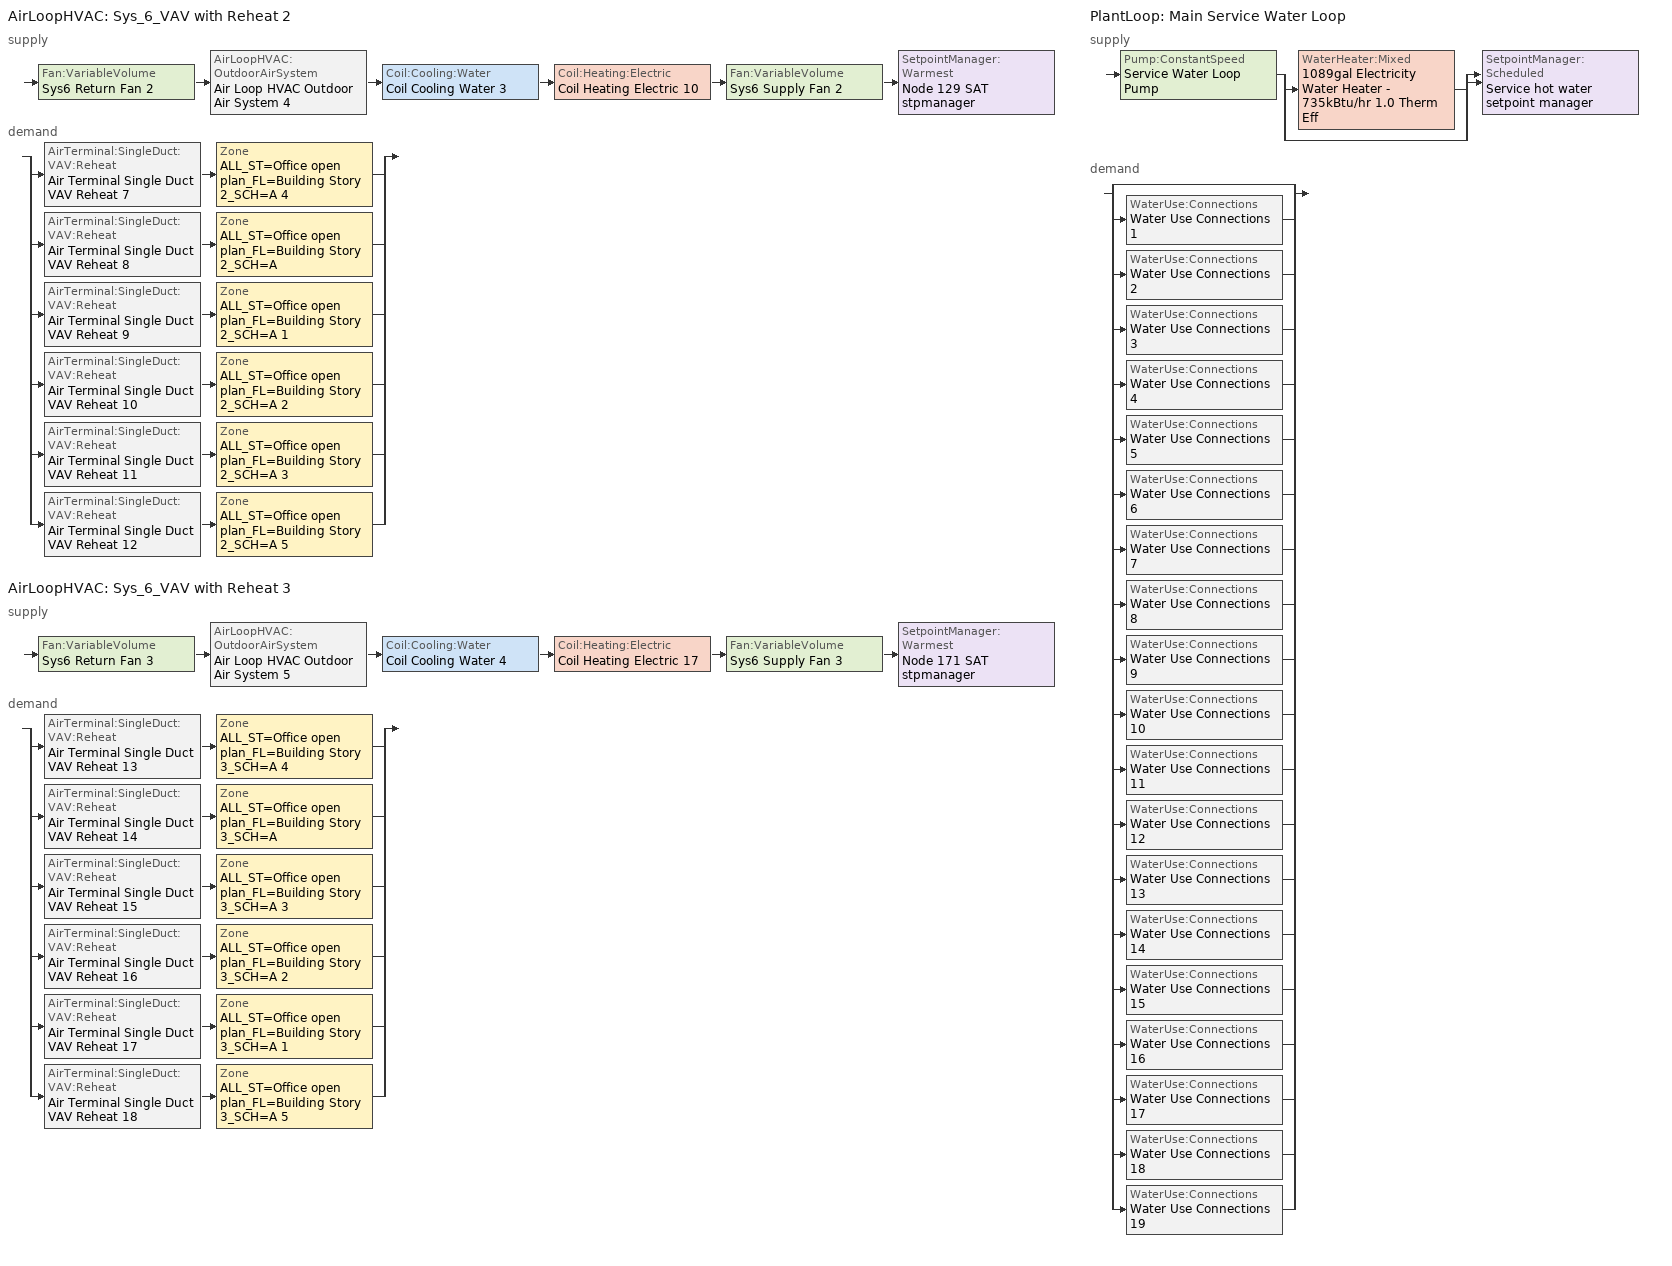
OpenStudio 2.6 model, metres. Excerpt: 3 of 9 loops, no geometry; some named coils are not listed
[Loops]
AirLoopHVAC 'Sys_6_VAV with Reheat 2'
 supply: Fan:VariableVolume 'Sys6 Return Fan 2' > AirLoopHVAC:OutdoorAirSystem 'Air Loop HVAC Outdoor Air System 4' > Coil:Cooling:Water 'Coil Cooling Water 3' > Coil:Heating:Electric 'Coil Heating Electric 10' > Fan:VariableVolume 'Sys6 Supply Fan 2' > SetpointManager:Warmest 'Node 129 SAT stpmanager'
 demand: split
  | AirTerminal:SingleDuct:VAV:Reheat 'Air Terminal Single Duct VAV Reheat 7' > Zone 'ALL_ST=Office open plan_FL=Building Story 2_SCH=A 4'
  | AirTerminal:SingleDuct:VAV:Reheat 'Air Terminal Single Duct VAV Reheat 8' > Zone 'ALL_ST=Office open plan_FL=Building Story 2_SCH=A'
  | AirTerminal:SingleDuct:VAV:Reheat 'Air Terminal Single Duct VAV Reheat 9' > Zone 'ALL_ST=Office open plan_FL=Building Story 2_SCH=A 1'
  | AirTerminal:SingleDuct:VAV:Reheat 'Air Terminal Single Duct VAV Reheat 10' > Zone 'ALL_ST=Office open plan_FL=Building Story 2_SCH=A 2'
  | AirTerminal:SingleDuct:VAV:Reheat 'Air Terminal Single Duct VAV Reheat 11' > Zone 'ALL_ST=Office open plan_FL=Building Story 2_SCH=A 3'
  | AirTerminal:SingleDuct:VAV:Reheat 'Air Terminal Single Duct VAV Reheat 12' > Zone 'ALL_ST=Office open plan_FL=Building Story 2_SCH=A 5'
AirLoopHVAC 'Sys_6_VAV with Reheat 3'
 supply: Fan:VariableVolume 'Sys6 Return Fan 3' > AirLoopHVAC:OutdoorAirSystem 'Air Loop HVAC Outdoor Air System 5' > Coil:Cooling:Water 'Coil Cooling Water 4' > Coil:Heating:Electric 'Coil Heating Electric 17' > Fan:VariableVolume 'Sys6 Supply Fan 3' > SetpointManager:Warmest 'Node 171 SAT stpmanager'
 demand: split
  | AirTerminal:SingleDuct:VAV:Reheat 'Air Terminal Single Duct VAV Reheat 13' > Zone 'ALL_ST=Office open plan_FL=Building Story 3_SCH=A 4'
  | AirTerminal:SingleDuct:VAV:Reheat 'Air Terminal Single Duct VAV Reheat 14' > Zone 'ALL_ST=Office open plan_FL=Building Story 3_SCH=A'
  | AirTerminal:SingleDuct:VAV:Reheat 'Air Terminal Single Duct VAV Reheat 15' > Zone 'ALL_ST=Office open plan_FL=Building Story 3_SCH=A 3'
  | AirTerminal:SingleDuct:VAV:Reheat 'Air Terminal Single Duct VAV Reheat 16' > Zone 'ALL_ST=Office open plan_FL=Building Story 3_SCH=A 2'
  | AirTerminal:SingleDuct:VAV:Reheat 'Air Terminal Single Duct VAV Reheat 17' > Zone 'ALL_ST=Office open plan_FL=Building Story 3_SCH=A 1'
  | AirTerminal:SingleDuct:VAV:Reheat 'Air Terminal Single Duct VAV Reheat 18' > Zone 'ALL_ST=Office open plan_FL=Building Story 3_SCH=A 5'
PlantLoop 'Main Service Water Loop'
 supply: Pump:ConstantSpeed 'Service Water Loop Pump' > split
  | WaterHeater:Mixed '1089gal Electricity Water Heater - 735kBtu/hr 1.0 Therm Eff'
  | bypass
  join > SetpointManager:Scheduled 'Service hot water setpoint manager'
 demand: split
  | bypass
  | WaterUse:Connections 'Water Use Connections 1'
  | WaterUse:Connections 'Water Use Connections 2'
  | WaterUse:Connections 'Water Use Connections 3'
  | WaterUse:Connections 'Water Use Connections 4'
  | WaterUse:Connections 'Water Use Connections 5'
  | WaterUse:Connections 'Water Use Connections 6'
  | WaterUse:Connections 'Water Use Connections 7'
  | WaterUse:Connections 'Water Use Connections 8'
  | WaterUse:Connections 'Water Use Connections 9'
  | WaterUse:Connections 'Water Use Connections 10'
  | WaterUse:Connections 'Water Use Connections 11'
  | WaterUse:Connections 'Water Use Connections 12'
  | WaterUse:Connections 'Water Use Connections 13'
  | WaterUse:Connections 'Water Use Connections 14'
  | WaterUse:Connections 'Water Use Connections 15'
  | WaterUse:Connections 'Water Use Connections 16'
  | WaterUse:Connections 'Water Use Connections 17'
  | WaterUse:Connections 'Water Use Connections 18'
  | WaterUse:Connections 'Water Use Connections 19'
[Sizing:Zone] Zone Cooling Design Supply Air Temperature Input Method=SupplyAirTemperature; Zone Cooling Design Supply Air Temperature {C}=13; Zone Cooling Design Supply Air Temperature Difference {deltaC}=11.11; Zone Heating Design Supply Air Temperature Input Method=SupplyAirTemperature; Zone Heating Design Supply Air Temperature {C}=43; Zone Heating Design Supply Air Temperature Difference {deltaC}=11.11; Zone Cooling Design Supply Air Humidity Ratio {kg-H2O/kg-air}=0.0085; Zone Heating Design Supply Air Humidity Ratio {kg-H2O/kg-air}=0.008; Zone Heating Sizing Factor=1.3; Zone Cooling Sizing Factor=1.1; Cooling Design Air Flow Method=DesignDay; Heating Design Air Flow Method=DesignDay; Account for Dedicated Outdoor Air System=No; Dedicated Outdoor Air System Control Strategy=NeutralSupplyAir; Dedicated Outdoor Air Low Setpoint Temperature for Design {C}=autosize; Dedicated Outdoor Air High Setpoint Temperature for Design {C}=autosize
ALL_ST=Office open plan_FL=Building Story 2_SCH=A; ALL_ST=Office open plan_FL=Building Story 2_SCH=A 1; ALL_ST=Office open plan_FL=Building Story 3_SCH=A; ALL_ST=Office open plan_FL=Building Story 3_SCH=A 1; ALL_ST=Office open plan_FL=Building Story 2_SCH=A 2; ALL_ST=Office open plan_FL=Building Story 2_SCH=A 3; ALL_ST=Office open plan_FL=Building Story 3_SCH=A 2; ALL_ST=Office open plan_FL=Building Story 2_SCH=A 4; ALL_ST=Office open plan_FL=Building Story 3_SCH=A 3; ALL_ST=Office open plan_FL=Building Story 2_SCH=A 5; ALL_ST=Office open plan_FL=Building Story 3_SCH=A 4; ALL_ST=Office open plan_FL=Building Story 3_SCH=A 5
[Zone equipment]
ALL_ST=Office open plan_FL=Building Story 2_SCH=A: ALL_ST=Office open plan_FL=Building Story 2_SCH=A erv doas, Air Terminal Single Duct VAV Reheat 8, Zone HVAC Baseboard Convective Water 9
ALL_ST=Office open plan_FL=Building Story 2_SCH=A 1: ALL_ST=Office open plan_FL=Building Story 2_SCH=A 1 erv doas, Air Terminal Single Duct VAV Reheat 9, Zone HVAC Baseboard Convective Water 10
ALL_ST=Office open plan_FL=Building Story 3_SCH=A: ALL_ST=Office open plan_FL=Building Story 3_SCH=A erv doas, Air Terminal Single Duct VAV Reheat 14, Zone HVAC Baseboard Convective Water 15
ALL_ST=Office open plan_FL=Building Story 3_SCH=A 1: ALL_ST=Office open plan_FL=Building Story 3_SCH=A 1 erv doas, Air Terminal Single Duct VAV Reheat 17, Zone HVAC Baseboard Convective Water 18
ALL_ST=Office open plan_FL=Building Story 2_SCH=A 2: ALL_ST=Office open plan_FL=Building Story 2_SCH=A 2 erv doas, Air Terminal Single Duct VAV Reheat 10, Zone HVAC Baseboard Convective Water 11
ALL_ST=Office open plan_FL=Building Story 2_SCH=A 3: ALL_ST=Office open plan_FL=Building Story 2_SCH=A 3 erv doas, Air Terminal Single Duct VAV Reheat 11, Zone HVAC Baseboard Convective Water 12
ALL_ST=Office open plan_FL=Building Story 3_SCH=A 2: ALL_ST=Office open plan_FL=Building Story 3_SCH=A 2 erv doas, Air Terminal Single Duct VAV Reheat 16, Zone HVAC Baseboard Convective Water 17
ALL_ST=Office open plan_FL=Building Story 2_SCH=A 4: ALL_ST=Office open plan_FL=Building Story 2_SCH=A 4 erv doas, Air Terminal Single Duct VAV Reheat 7, Zone HVAC Baseboard Convective Water 8
ALL_ST=Office open plan_FL=Building Story 3_SCH=A 3: ALL_ST=Office open plan_FL=Building Story 3_SCH=A 3 erv doas, Air Terminal Single Duct VAV Reheat 15, Zone HVAC Baseboard Convective Water 16
ALL_ST=Office open plan_FL=Building Story 2_SCH=A 5: ALL_ST=Office open plan_FL=Building Story 2_SCH=A 5 erv doas, Air Terminal Single Duct VAV Reheat 12, Zone HVAC Baseboard Convective Water 13
ALL_ST=Office open plan_FL=Building Story 3_SCH=A 4: ALL_ST=Office open plan_FL=Building Story 3_SCH=A 4 erv doas, Air Terminal Single Duct VAV Reheat 13, Zone HVAC Baseboard Convective Water 14
ALL_ST=Office open plan_FL=Building Story 3_SCH=A 5: ALL_ST=Office open plan_FL=Building Story 3_SCH=A 5 erv doas, Air Terminal Single Duct VAV Reheat 18, Zone HVAC Baseboard Convective Water 19
[PlantLoop]
Main Service Water Loop: Glycol Concentration=0; Maximum Loop Temperature {C}=60; Minimum Loop Temperature {C}=10; Plant Loop Volume {m3}=Autocalculate; Load Distribution Scheme=Optimal
[Sizing:Plant]
Main Service Water Loop: Loop Type=Heating; Design Loop Exit Temperature {C}=60; Loop Design Temperature Difference {deltaC}=5; Sizing Option=NonCoincident; Zone Timesteps in Averaging Window=1; Coincident Sizing Factor Mode=None
[AirLoopHVAC] Design Supply Air Flow Rate {m3/s}=AutoSize
Name | Availability Schedule
Sys_6_VAV with Reheat 2 | Sys_6_VAV with Reheat 2 Occ Sch
Sys_6_VAV with Reheat 3 | Sys_6_VAV with Reheat 3 Occ Sch
[Sizing:System] Type of Load to Size On=Sensible; Design Outdoor Air Flow Rate {m3/s}=Autosize; Minimum System Air Flow Ratio=0.3; Preheat Design Temperature {C}=7; Preheat Design Humidity Ratio {kg-H2O/kg-Air}=0.008; Precool Design Temperature {C}=12.8; Precool Design Humidity Ratio {kg-H2O/kg-Air}=0.008; Central Cooling Design Supply Air Temperature {C}=13; Central Heating Design Supply Air Temperature {C}=13.1; Sizing Option=NonCoincident; 100% Outdoor Air in Cooling=No; 100% Outdoor Air in Heating=No; Central Cooling Design Supply Air Humidity Ratio {kg-H2O/kg-Air}=0.0085; Central Heating Design Supply Air Humidity Ratio {kg-H2O/kg-Air}=0.008; Cooling Design Air Flow Method=DesignDay; Cooling Design Air Flow Rate {m3/s}=0; Heating Design Air Flow Method=DesignDay; Heating Design Air Flow Rate {m3/s}=0; System Outdoor Air Method=ZoneSum; Zone Maximum Outdoor Air Fraction=1; Cooling Supply Air Flow Rate Per Floor Area {m3/s-m2}=0.00996765; Cooling Fraction of Autosized Cooling Supply Air Flow Rate=1; Cooling Supply Air Flow Rate Per Unit Cooling Capacity {m3/s-W}=3.94755e-05; Heating Supply Air Flow Rate Per Floor Area {m3/s-m2}=0.00996765; Heating Fraction of Autosized Heating Supply Air Flow Rate=1; Heating Fraction of Autosized Cooling Supply Air Flow Rate=1; Heating Supply Air Flow Rate Per Unit Heating Capacity {m3/s-W}=3.15882e-05; Cooling Design Capacity Method=CoolingDesignCapacity; Cooling Design Capacity {W}=autosize; Cooling Design Capacity Per Floor Area {W/m2}=234.7; Fraction of Autosized Cooling Design Capacity=1; Heating Design Capacity Method=HeatingDesignCapacity; Heating Design Capacity {W}=autosize; Heating Design Capacity Per Floor Area {W/m2}=157; Fraction of Autosized Heating Design Capacity=1; Central Cooling Capacity Control Method=OnOff
Sys_6_VAV with Reheat 2; Sys_6_VAV with Reheat 3
[Coil:Heating:Electric] Availability Schedule=Always On Discrete
Coil Heating Electric 10; Coil Heating Electric 11; Coil Heating Electric 12; Coil Heating Electric 13; Coil Heating Electric 14; Coil Heating Electric 15; Coil Heating Electric 16; Coil Heating Electric 17; Coil Heating Electric 18; Coil Heating Electric 19; Coil Heating Electric 20; Coil Heating Electric 21; Coil Heating Electric 22; Coil Heating Electric 23
[Controller:OutdoorAir] Minimum Outdoor Air Flow Rate {m3/s}=0; Maximum Outdoor Air Flow Rate {m3/s}=0; Economizer Control Type=DifferentialEnthalpy; Economizer Control Action Type=ModulateFlow; Lockout Type=NoLockout; Minimum Limit Type=FixedMinimum; High Humidity Control=No; Heat Recovery Bypass Control Type=BypassWhenOAFlowGreaterThanMinimum
Name | Minimum Outdoor Air Schedule | Controller Mechanical Ventilation
Controller Outdoor Air 4 | Sys_6_VAV with Reheat 2 Occ Sch | Controller Mechanical Ventilation 4
Controller Outdoor Air 5 | Sys_6_VAV with Reheat 3 Occ Sch | Controller Mechanical Ventilation 5
[Controller:MechanicalVentilation] Availability Schedule=Always On Discrete; System Outdoor Air Method=ZoneSum
Controller Mechanical Ventilation 4; Controller Mechanical Ventilation 5
[AirLoopHVAC:OutdoorAirSystem]
Name | Controller
Air Loop HVAC Outdoor Air System 4 | Controller Outdoor Air 4
Air Loop HVAC Outdoor Air System 5 | Controller Outdoor Air 5
[Pump:ConstantSpeed]
Service Water Loop Pump: Rated Flow Rate {m3/s}=autosize; Rated Pump Head {Pa}=1.48663e+06; Rated Power Consumption {W}=autosize; Motor Efficiency=0.895; Fraction of Motor Inefficiencies to Fluid Stream=0; Pump Control Type=Intermittent; Design Power Sizing Method=PowerPerFlowPerPressure; Design Electric Power per Unit Flow Rate {W/(m3/s)}=348701.1; Design Shaft Power per Unit Flow Rate per Unit Head {W-s/m3-Pa}=1.28205
[SetpointManager:Scheduled]
Service hot water setpoint manager: Control Variable=Temperature; Schedule=Service Water Loop Temp - 140F
[Fan:VariableVolume] Availability Schedule=Always On Discrete; Maximum Flow Rate {m3/s}=Autosize; Fan Power Minimum Flow Rate Input Method=Fraction; Fan Power Minimum Air Flow Rate {m3/s}=0; Motor In Airstream Fraction=1; Fan Power Coefficient 5=0
Name | Fan Efficiency | Pressure Rise {Pa} | Fan Power Minimum Flow Fraction | Motor Efficiency | Fan Power Coefficient 1 | Fan Power Coefficient 2 | Fan Power Coefficient 3 | Fan Power Coefficient 4
Sys6 Supply Fan 2 | 0.549965 | 1000 | 0.22 | 0.8461 | -0.3477 | 4.0976 | -5.0024 | 2.268
Sys6 Return Fan 2 | 0.299975 | 250 | 0.22 | 0.4615 | -0.3477 | 4.0976 | -5.0024 | 2.268
Sys6 Supply Fan 3 | 0.549965 | 1000 | 0.5 | 0.8461 | -4.1457 | 16.803 | -19.471 | 7.8488
Sys6 Return Fan 3 | 0.299975 | 250 | 0.68 | 0.4615 | -2.4176 | 9.5874 | -11.559 | 5.4009
[AirTerminal:SingleDuct:VAV:Reheat] Availability Schedule=Always On Discrete; Maximum Air Flow Rate {m3/s}=AutoSize; Zone Minimum Air Flow Input Method=Constant; Constant Minimum Air Flow Fraction=0.05; Maximum Hot Water or Steam Flow Rate {m3/s}=AutoSize; Minimum Hot Water or Steam Flow Rate {m3/s}=0; Convergence Tolerance=0.001; Damper Heating Action=Normal; Maximum Flow per Zone Floor Area During Reheat {m3/s-m2}=AutoSize; Maximum Flow Fraction During Reheat=0.5; Maximum Reheat Air Temperature {C}=43; Control For Outdoor Air=No
Name | Fixed Minimum Air Flow Rate {m3/s} | Reheat Coil
Air Terminal Single Duct VAV Reheat 7 | 4.99224 | Coil Heating Electric 11
Air Terminal Single Duct VAV Reheat 8 | 0.0724055 | Coil Heating Electric 12
Air Terminal Single Duct VAV Reheat 9 | 0.626839 | Coil Heating Electric 13
Air Terminal Single Duct VAV Reheat 10 | 0.40395 | Coil Heating Electric 14
Air Terminal Single Duct VAV Reheat 11 | 0.626826 | Coil Heating Electric 15
Air Terminal Single Duct VAV Reheat 12 | 0.40395 | Coil Heating Electric 16
Air Terminal Single Duct VAV Reheat 13 | 4.99224 | Coil Heating Electric 18
Air Terminal Single Duct VAV Reheat 14 | 0.0724055 | Coil Heating Electric 19
Air Terminal Single Duct VAV Reheat 15 | 0.626839 | Coil Heating Electric 20
Air Terminal Single Duct VAV Reheat 16 | 0.40395 | Coil Heating Electric 21
Air Terminal Single Duct VAV Reheat 17 | 0.626826 | Coil Heating Electric 22
Air Terminal Single Duct VAV Reheat 18 | 0.40395 | Coil Heating Electric 23
[WaterHeater:Mixed]
1089gal Electricity Water Heater - 735kBtu/hr 1.0 Therm Eff: Tank Volume {m3}=4.12099; Setpoint Temperature Schedule=Service Water Loop Temp - 140F; Deadband Temperature Difference {deltaC}=2; Maximum Temperature Limit {C}=82.2222; Heater Control Type=Cycle; Heater Maximum Capacity {W}=215321; Heater Fuel Type=Electricity; Heater Thermal Efficiency=1; Off Cycle Parasitic Fuel Consumption Rate {W}=249.012; Off Cycle Parasitic Fuel Type=Electricity; Off Cycle Parasitic Heat Fraction to Tank=0.8; On Cycle Parasitic Fuel Consumption Rate {W}=249.012; On Cycle Parasitic Fuel Type=Electricity; On Cycle Parasitic Heat Fraction to Tank=0; Ambient Temperature Indicator=Schedule; Ambient Temperature Schedule=Water Heater Ambient Temp Schedule - 70F; Off Cycle Loss Coefficient to Ambient Temperature {W/K}=8.85353; On Cycle Loss Coefficient to Ambient Temperature {W/K}=8.85353; Use Side Effectiveness=1; Source Side Effectiveness=1; Use Side Design Flow Rate {m3/s}=autosize; Source Side Design Flow Rate {m3/s}=autosize; Indirect Water Heating Recovery Time {hr}=1.5; Source Side Flow Control Mode=IndirectHeatPrimarySetpoint
[WaterUse:Connections]
Name | Water Use Equipment Name 1
Water Use Connections 1 | Core_bottom Service Water Use 0.95gal/min
Water Use Connections 2 | Core_mid Service Water Use 0.95gal/min
Water Use Connections 3 | Core_top Service Water Use 0.95gal/min
Water Use Connections 4 | Datacenter_basement_zn_6 Service Water Use 0.3gal/min
Water Use Connections 5 | Datacenter_bot_zn_6 Service Water Use 0.01gal/min
Water Use Connections 6 | Datacenter_mid_zn_6 Service Water Use 0.01gal/min
Water Use Connections 7 | Datacenter_top_zn_6 Service Water Use 0.01gal/min
Water Use Connections 8 | Perimeter_bot_zn_1 Service Water Use 0.12gal/min
Water Use Connections 9 | Perimeter_bot_zn_2 Service Water Use 0.08gal/min
Water Use Connections 10 | Perimeter_bot_zn_3 Service Water Use 0.12gal/min
Water Use Connections 11 | Perimeter_bot_zn_4 Service Water Use 0.08gal/min
Water Use Connections 12 | Perimeter_mid_zn_1 Service Water Use 0.12gal/min
Water Use Connections 13 | Perimeter_mid_zn_2 Service Water Use 0.08gal/min
Water Use Connections 14 | Perimeter_mid_zn_3 Service Water Use 0.12gal/min
Water Use Connections 15 | Perimeter_mid_zn_4 Service Water Use 0.08gal/min
Water Use Connections 16 | Perimeter_top_zn_1 Service Water Use 0.12gal/min
Water Use Connections 17 | Perimeter_top_zn_2 Service Water Use 0.08gal/min
Water Use Connections 18 | Perimeter_top_zn_3 Service Water Use 0.12gal/min
Water Use Connections 19 | Perimeter_top_zn_4 Service Water Use 0.08gal/min
[WaterUse:Equipment:Definition]
Name | Peak Flow Rate {m3/s} | Target Temperature Schedule | Sensible Fraction Schedule | Latent Fraction Schedule
Core_bottom Service Water Use Def 0.95gal/min | 5.96587e-05 | Schedule Ruleset 5 | Schedule Ruleset 3 | Schedule Ruleset 4
Core_mid Service Water Use Def 0.95gal/min | 5.96587e-05 | Schedule Ruleset 8 | Schedule Ruleset 6 | Schedule Ruleset 7
Core_top Service Water Use Def 0.95gal/min | 5.96587e-05 | Schedule Ruleset 11 | Schedule Ruleset 9 | Schedule Ruleset 10
Datacenter_basement_zn_6 Service Water Use Def 0.3gal/min | 1.87304e-05 | Schedule Ruleset 14 | Schedule Ruleset 12 | Schedule Ruleset 13
Datacenter_bot_zn_6 Service Water Use Def 0.01gal/min | 8.65266e-07 | Schedule Ruleset 17 | Schedule Ruleset 15 | Schedule Ruleset 16
Datacenter_mid_zn_6 Service Water Use Def 0.01gal/min | 8.65266e-07 | Schedule Ruleset 20 | Schedule Ruleset 18 | Schedule Ruleset 19
Datacenter_top_zn_6 Service Water Use Def 0.01gal/min | 8.65266e-07 | Schedule Ruleset 23 | Schedule Ruleset 21 | Schedule Ruleset 22
Perimeter_bot_zn_1 Service Water Use Def 0.12gal/min | 7.4909e-06 | Schedule Ruleset 26 | Schedule Ruleset 24 | Schedule Ruleset 25
Perimeter_bot_zn_2 Service Water Use Def 0.08gal/min | 4.82732e-06 | Schedule Ruleset 29 | Schedule Ruleset 27 | Schedule Ruleset 28
Perimeter_bot_zn_3 Service Water Use Def 0.12gal/min | 7.49074e-06 | Schedule Ruleset 32 | Schedule Ruleset 30 | Schedule Ruleset 31
Perimeter_bot_zn_4 Service Water Use Def 0.08gal/min | 4.82732e-06 | Schedule Ruleset 35 | Schedule Ruleset 33 | Schedule Ruleset 34
Perimeter_mid_zn_1 Service Water Use Def 0.12gal/min | 7.4909e-06 | Schedule Ruleset 38 | Schedule Ruleset 36 | Schedule Ruleset 37
Perimeter_mid_zn_2 Service Water Use Def 0.08gal/min | 4.82732e-06 | Schedule Ruleset 41 | Schedule Ruleset 39 | Schedule Ruleset 40
Perimeter_mid_zn_3 Service Water Use Def 0.12gal/min | 7.49074e-06 | Schedule Ruleset 44 | Schedule Ruleset 42 | Schedule Ruleset 43
Perimeter_mid_zn_4 Service Water Use Def 0.08gal/min | 4.82732e-06 | Schedule Ruleset 47 | Schedule Ruleset 45 | Schedule Ruleset 46
Perimeter_top_zn_1 Service Water Use Def 0.12gal/min | 7.4909e-06 | Schedule Ruleset 50 | Schedule Ruleset 48 | Schedule Ruleset 49
Perimeter_top_zn_2 Service Water Use Def 0.08gal/min | 4.82732e-06 | Schedule Ruleset 53 | Schedule Ruleset 51 | Schedule Ruleset 52
Perimeter_top_zn_3 Service Water Use Def 0.12gal/min | 7.49074e-06 | Schedule Ruleset 56 | Schedule Ruleset 54 | Schedule Ruleset 55
Perimeter_top_zn_4 Service Water Use Def 0.08gal/min | 4.82732e-06 | Schedule Ruleset 59 | Schedule Ruleset 57 | Schedule Ruleset 58
[WaterUse:Equipment] Flow Rate Fraction Schedule=NECB-A-Service Water Heating
Name | Water Use Equipment Definition | Space
Core_bottom Service Water Use 0.95gal/min | Core_bottom Service Water Use Def 0.95gal/min | Core_bottom
Core_mid Service Water Use 0.95gal/min | Core_mid Service Water Use Def 0.95gal/min | Core_mid
Core_top Service Water Use 0.95gal/min | Core_top Service Water Use Def 0.95gal/min | Core_top
Datacenter_basement_zn_6 Service Water Use 0.3gal/min | Datacenter_basement_zn_6 Service Water Use Def 0.3gal/min | DataCenter_basement_ZN_6
Datacenter_bot_zn_6 Service Water Use 0.01gal/min | Datacenter_bot_zn_6 Service Water Use Def 0.01gal/min | DataCenter_bot_ZN_6
Datacenter_mid_zn_6 Service Water Use 0.01gal/min | Datacenter_mid_zn_6 Service Water Use Def 0.01gal/min | DataCenter_mid_ZN_6
Datacenter_top_zn_6 Service Water Use 0.01gal/min | Datacenter_top_zn_6 Service Water Use Def 0.01gal/min | DataCenter_top_ZN_6
Perimeter_bot_zn_1 Service Water Use 0.12gal/min | Perimeter_bot_zn_1 Service Water Use Def 0.12gal/min | Perimeter_bot_ZN_1
Perimeter_bot_zn_2 Service Water Use 0.08gal/min | Perimeter_bot_zn_2 Service Water Use Def 0.08gal/min | Perimeter_bot_ZN_2
Perimeter_bot_zn_3 Service Water Use 0.12gal/min | Perimeter_bot_zn_3 Service Water Use Def 0.12gal/min | Perimeter_bot_ZN_3
Perimeter_bot_zn_4 Service Water Use 0.08gal/min | Perimeter_bot_zn_4 Service Water Use Def 0.08gal/min | Perimeter_bot_ZN_4
Perimeter_mid_zn_1 Service Water Use 0.12gal/min | Perimeter_mid_zn_1 Service Water Use Def 0.12gal/min | Perimeter_mid_ZN_1
Perimeter_mid_zn_2 Service Water Use 0.08gal/min | Perimeter_mid_zn_2 Service Water Use Def 0.08gal/min | Perimeter_mid_ZN_2
Perimeter_mid_zn_3 Service Water Use 0.12gal/min | Perimeter_mid_zn_3 Service Water Use Def 0.12gal/min | Perimeter_mid_ZN_3
Perimeter_mid_zn_4 Service Water Use 0.08gal/min | Perimeter_mid_zn_4 Service Water Use Def 0.08gal/min | Perimeter_mid_ZN_4
Perimeter_top_zn_1 Service Water Use 0.12gal/min | Perimeter_top_zn_1 Service Water Use Def 0.12gal/min | Perimeter_top_ZN_1
Perimeter_top_zn_2 Service Water Use 0.08gal/min | Perimeter_top_zn_2 Service Water Use Def 0.08gal/min | Perimeter_top_ZN_2
Perimeter_top_zn_3 Service Water Use 0.12gal/min | Perimeter_top_zn_3 Service Water Use Def 0.12gal/min | Perimeter_top_ZN_3
Perimeter_top_zn_4 Service Water Use 0.08gal/min | Perimeter_top_zn_4 Service Water Use Def 0.08gal/min | Perimeter_top_ZN_4
[HeatExchanger:AirToAir:SensibleAndLatent] Availability Schedule=Always On Discrete; Nominal Supply Air Flow Rate {m3/s}=autosize; Sensible Effectiveness at 100% Heating Air Flow=0.76; Latent Effectiveness at 100% Heating Air Flow=0.75; Sensible Effectiveness at 75% Heating Air Flow=0.81; Latent Effectiveness at 75% Heating Air Flow=0.75; Sensible Effectiveness at 100% Cooling Air Flow=0.76; Latent Effectiveness at 100% Cooling Air Flow=0.75; Sensible Effectiveness at 75% Cooling Air Flow=0.81; Latent Effectiveness at 75% Cooling Air Flow=0.75; Supply Air Outlet Temperature Control=No; Heat Exchanger Type=Rotary; Frost Control Type=ExhaustAirRecirculation; Threshold Temperature {C}=-23.3; Initial Defrost Time Fraction=0.167; Rate of Defrost Time Fraction Increase {1/K}=0.012; Economizer Lockout=No
Name | Nominal Electric Power {W}
ALL_ST=Office open plan_FL=Building Story 3_SCH=A 4 erv hx; ALL_ST=Office open plan_FL=Building Story 2_SCH=A 4 erv hx | 805.143
ALL_ST=Office open plan_FL=Building Story 3_SCH=A erv hx; ALL_ST=Office open plan_FL=Building Story 2_SCH=A erv hx | 60.9523
ALL_ST=Office open plan_FL=Building Story 3_SCH=A 3 erv hx; ALL_ST=Office open plan_FL=Building Story 2_SCH=A 1 erv hx | 144.818
ALL_ST=Office open plan_FL=Building Story 3_SCH=A 2 erv hx; ALL_ST=Office open plan_FL=Building Story 3_SCH=A 5 erv hx; ALL_ST=Office open plan_FL=Building Story 2_SCH=A 2 erv hx; ALL_ST=Office open plan_FL=Building Story 2_SCH=A 5 erv hx | 111.103
ALL_ST=Office open plan_FL=Building Story 3_SCH=A 1 erv hx; ALL_ST=Office open plan_FL=Building Story 2_SCH=A 3 erv hx | 144.816
[ZoneHVAC:EnergyRecoveryVentilator:Controller] Temperature High Limit {C}=19; Temperature Low Limit {C}=13; Exhaust Air Temperature Limit=NoExhaustAirTemperatureLimit; Exhaust Air Enthalpy Limit=NoExhaustAirEnthalpyLimit; Time of Day Economizer Flow Control Schedule=Always Off Discrete; High Humidity Control Flag=No; High Humidity Outdoor Air Flow Ratio=1; Control High Indoor Humidity Based on Outdoor Humidity Ratio=Yes
Name | Electronic Enthalpy Limit Curve
ALL_ST=Office open plan_FL=Building Story 3_SCH=A 4 erv contr | Curve Cubic 2
ALL_ST=Office open plan_FL=Building Story 3_SCH=A erv contr | Curve Cubic 3
ALL_ST=Office open plan_FL=Building Story 3_SCH=A 3 erv contr | Curve Cubic 4
ALL_ST=Office open plan_FL=Building Story 3_SCH=A 2 erv contr | Curve Cubic 5
ALL_ST=Office open plan_FL=Building Story 3_SCH=A 1 erv contr | Curve Cubic 6
ALL_ST=Office open plan_FL=Building Story 3_SCH=A 5 erv contr | Curve Cubic 7
ALL_ST=Office open plan_FL=Building Story 2_SCH=A 4 erv contr | Curve Cubic 8
ALL_ST=Office open plan_FL=Building Story 2_SCH=A erv contr | Curve Cubic 9
ALL_ST=Office open plan_FL=Building Story 2_SCH=A 1 erv contr | Curve Cubic 10
ALL_ST=Office open plan_FL=Building Story 2_SCH=A 2 erv contr | Curve Cubic 11
ALL_ST=Office open plan_FL=Building Story 2_SCH=A 3 erv contr | Curve Cubic 12
ALL_ST=Office open plan_FL=Building Story 2_SCH=A 5 erv contr | Curve Cubic 13
[Fan:OnOff] Availability Schedule=Always On Discrete; Fan Efficiency=0.75; Pressure Rise {Pa}=200; Maximum Flow Rate {m3/s}=autosize; Motor Efficiency=0.9; Motor In Airstream Fraction=1
Name | Fan Power Ratio Function of Speed Ratio Curve | Fan Efficiency Ratio Function of Speed Ratio Curve
ALL_ST=Office open plan_FL=Building Story 3_SCH=A 4 erv sup fan | Fan On Off Power Curve 2 | Fan On Off Efficiency Curve 2
ALL_ST=Office open plan_FL=Building Story 3_SCH=A 4 erv exh fan | Fan On Off Power Curve 3 | Fan On Off Efficiency Curve 3
ALL_ST=Office open plan_FL=Building Story 3_SCH=A erv sup fan | Fan On Off Power Curve 4 | Fan On Off Efficiency Curve 4
ALL_ST=Office open plan_FL=Building Story 3_SCH=A erv exh fan | Fan On Off Power Curve 5 | Fan On Off Efficiency Curve 5
ALL_ST=Office open plan_FL=Building Story 3_SCH=A 3 erv sup fan | Fan On Off Power Curve 6 | Fan On Off Efficiency Curve 6
ALL_ST=Office open plan_FL=Building Story 3_SCH=A 3 erv exh fan | Fan On Off Power Curve 7 | Fan On Off Efficiency Curve 7
ALL_ST=Office open plan_FL=Building Story 3_SCH=A 2 erv sup fan | Fan On Off Power Curve 8 | Fan On Off Efficiency Curve 8
ALL_ST=Office open plan_FL=Building Story 3_SCH=A 2 erv exh fan | Fan On Off Power Curve 9 | Fan On Off Efficiency Curve 9
ALL_ST=Office open plan_FL=Building Story 3_SCH=A 1 erv sup fan | Fan On Off Power Curve 10 | Fan On Off Efficiency Curve 10
ALL_ST=Office open plan_FL=Building Story 3_SCH=A 1 erv exh fan | Fan On Off Power Curve 11 | Fan On Off Efficiency Curve 11
ALL_ST=Office open plan_FL=Building Story 3_SCH=A 5 erv sup fan | Fan On Off Power Curve 12 | Fan On Off Efficiency Curve 12
ALL_ST=Office open plan_FL=Building Story 3_SCH=A 5 erv exh fan | Fan On Off Power Curve 13 | Fan On Off Efficiency Curve 13
ALL_ST=Office open plan_FL=Building Story 2_SCH=A 4 erv sup fan | Fan On Off Power Curve 14 | Fan On Off Efficiency Curve 14
ALL_ST=Office open plan_FL=Building Story 2_SCH=A 4 erv exh fan | Fan On Off Power Curve 15 | Fan On Off Efficiency Curve 15
ALL_ST=Office open plan_FL=Building Story 2_SCH=A erv sup fan | Fan On Off Power Curve 16 | Fan On Off Efficiency Curve 16
ALL_ST=Office open plan_FL=Building Story 2_SCH=A erv exh fan | Fan On Off Power Curve 17 | Fan On Off Efficiency Curve 17
ALL_ST=Office open plan_FL=Building Story 2_SCH=A 1 erv sup fan | Fan On Off Power Curve 18 | Fan On Off Efficiency Curve 18
ALL_ST=Office open plan_FL=Building Story 2_SCH=A 1 erv exh fan | Fan On Off Power Curve 19 | Fan On Off Efficiency Curve 19
ALL_ST=Office open plan_FL=Building Story 2_SCH=A 2 erv sup fan | Fan On Off Power Curve 20 | Fan On Off Efficiency Curve 20
ALL_ST=Office open plan_FL=Building Story 2_SCH=A 2 erv exh fan | Fan On Off Power Curve 21 | Fan On Off Efficiency Curve 21
ALL_ST=Office open plan_FL=Building Story 2_SCH=A 3 erv sup fan | Fan On Off Power Curve 22 | Fan On Off Efficiency Curve 22
ALL_ST=Office open plan_FL=Building Story 2_SCH=A 3 erv exh fan | Fan On Off Power Curve 23 | Fan On Off Efficiency Curve 23
ALL_ST=Office open plan_FL=Building Story 2_SCH=A 5 erv sup fan | Fan On Off Power Curve 24 | Fan On Off Efficiency Curve 24
ALL_ST=Office open plan_FL=Building Story 2_SCH=A 5 erv exh fan | Fan On Off Power Curve 25 | Fan On Off Efficiency Curve 25
[ZoneHVAC:EnergyRecoveryVentilator] Supply Air Flow Rate {m3/s}=autosize; Exhaust Air Flow Rate {m3/s}=autosize; Ventilation Rate per Unit Floor Area {m3/s-m2}=0.00042164; Ventilation Rate per Occupant {m3/s-person}=0
Name | Availability Schedule | Heat Exchanger | Supply Air Fan | Exhaust Air Fan | Controller
ALL_ST=Office open plan_FL=Building Story 3_SCH=A 4 erv doas | Sys_6_VAV with Reheat 3 Occ Sch | ALL_ST=Office open plan_FL=Building Story 3_SCH=A 4 erv hx | ALL_ST=Office open plan_FL=Building Story 3_SCH=A 4 erv sup fan | ALL_ST=Office open plan_FL=Building Story 3_SCH=A 4 erv exh fan | ALL_ST=Office open plan_FL=Building Story 3_SCH=A 4 erv contr
ALL_ST=Office open plan_FL=Building Story 3_SCH=A erv doas | Sys_6_VAV with Reheat 3 Occ Sch | ALL_ST=Office open plan_FL=Building Story 3_SCH=A erv hx | ALL_ST=Office open plan_FL=Building Story 3_SCH=A erv sup fan | ALL_ST=Office open plan_FL=Building Story 3_SCH=A erv exh fan | ALL_ST=Office open plan_FL=Building Story 3_SCH=A erv contr
ALL_ST=Office open plan_FL=Building Story 3_SCH=A 3 erv doas | Sys_6_VAV with Reheat 3 Occ Sch | ALL_ST=Office open plan_FL=Building Story 3_SCH=A 3 erv hx | ALL_ST=Office open plan_FL=Building Story 3_SCH=A 3 erv sup fan | ALL_ST=Office open plan_FL=Building Story 3_SCH=A 3 erv exh fan | ALL_ST=Office open plan_FL=Building Story 3_SCH=A 3 erv contr
ALL_ST=Office open plan_FL=Building Story 3_SCH=A 2 erv doas | Sys_6_VAV with Reheat 3 Occ Sch | ALL_ST=Office open plan_FL=Building Story 3_SCH=A 2 erv hx | ALL_ST=Office open plan_FL=Building Story 3_SCH=A 2 erv sup fan | ALL_ST=Office open plan_FL=Building Story 3_SCH=A 2 erv exh fan | ALL_ST=Office open plan_FL=Building Story 3_SCH=A 2 erv contr
ALL_ST=Office open plan_FL=Building Story 3_SCH=A 1 erv doas | Sys_6_VAV with Reheat 3 Occ Sch | ALL_ST=Office open plan_FL=Building Story 3_SCH=A 1 erv hx | ALL_ST=Office open plan_FL=Building Story 3_SCH=A 1 erv sup fan | ALL_ST=Office open plan_FL=Building Story 3_SCH=A 1 erv exh fan | ALL_ST=Office open plan_FL=Building Story 3_SCH=A 1 erv contr
ALL_ST=Office open plan_FL=Building Story 3_SCH=A 5 erv doas | Sys_6_VAV with Reheat 3 Occ Sch | ALL_ST=Office open plan_FL=Building Story 3_SCH=A 5 erv hx | ALL_ST=Office open plan_FL=Building Story 3_SCH=A 5 erv sup fan | ALL_ST=Office open plan_FL=Building Story 3_SCH=A 5 erv exh fan | ALL_ST=Office open plan_FL=Building Story 3_SCH=A 5 erv contr
ALL_ST=Office open plan_FL=Building Story 2_SCH=A 4 erv doas | Sys_6_VAV with Reheat 2 Occ Sch | ALL_ST=Office open plan_FL=Building Story 2_SCH=A 4 erv hx | ALL_ST=Office open plan_FL=Building Story 2_SCH=A 4 erv sup fan | ALL_ST=Office open plan_FL=Building Story 2_SCH=A 4 erv exh fan | ALL_ST=Office open plan_FL=Building Story 2_SCH=A 4 erv contr
ALL_ST=Office open plan_FL=Building Story 2_SCH=A erv doas | Sys_6_VAV with Reheat 2 Occ Sch | ALL_ST=Office open plan_FL=Building Story 2_SCH=A erv hx | ALL_ST=Office open plan_FL=Building Story 2_SCH=A erv sup fan | ALL_ST=Office open plan_FL=Building Story 2_SCH=A erv exh fan | ALL_ST=Office open plan_FL=Building Story 2_SCH=A erv contr
ALL_ST=Office open plan_FL=Building Story 2_SCH=A 1 erv doas | Sys_6_VAV with Reheat 2 Occ Sch | ALL_ST=Office open plan_FL=Building Story 2_SCH=A 1 erv hx | ALL_ST=Office open plan_FL=Building Story 2_SCH=A 1 erv sup fan | ALL_ST=Office open plan_FL=Building Story 2_SCH=A 1 erv exh fan | ALL_ST=Office open plan_FL=Building Story 2_SCH=A 1 erv contr
ALL_ST=Office open plan_FL=Building Story 2_SCH=A 2 erv doas | Sys_6_VAV with Reheat 2 Occ Sch | ALL_ST=Office open plan_FL=Building Story 2_SCH=A 2 erv hx | ALL_ST=Office open plan_FL=Building Story 2_SCH=A 2 erv sup fan | ALL_ST=Office open plan_FL=Building Story 2_SCH=A 2 erv exh fan | ALL_ST=Office open plan_FL=Building Story 2_SCH=A 2 erv contr
ALL_ST=Office open plan_FL=Building Story 2_SCH=A 3 erv doas | Sys_6_VAV with Reheat 2 Occ Sch | ALL_ST=Office open plan_FL=Building Story 2_SCH=A 3 erv hx | ALL_ST=Office open plan_FL=Building Story 2_SCH=A 3 erv sup fan | ALL_ST=Office open plan_FL=Building Story 2_SCH=A 3 erv exh fan | ALL_ST=Office open plan_FL=Building Story 2_SCH=A 3 erv contr
ALL_ST=Office open plan_FL=Building Story 2_SCH=A 5 erv doas | Sys_6_VAV with Reheat 2 Occ Sch | ALL_ST=Office open plan_FL=Building Story 2_SCH=A 5 erv hx | ALL_ST=Office open plan_FL=Building Story 2_SCH=A 5 erv sup fan | ALL_ST=Office open plan_FL=Building Story 2_SCH=A 5 erv exh fan | ALL_ST=Office open plan_FL=Building Story 2_SCH=A 5 erv contr
[SetpointManager:Warmest] Control Variable=Temperature; Minimum Setpoint Temperature {C}=12; Maximum Setpoint Temperature {C}=35; Strategy=MaximumTemperature
Node 171 SAT stpmanager; Node 129 SAT stpmanager
[Schedule:Ruleset]
Service Water Loop Temp - 140F: Default Day Schedule=Service Water Loop Temp - 140F Default
Water Heater Ambient Temp Schedule - 70F: Default Day Schedule=Water Heater Ambient Temp Schedule - 70F Default
Schedule Ruleset 3: Default Day Schedule=Schedule Day 7
Schedule Ruleset 4: Default Day Schedule=Schedule Day 8
Schedule Ruleset 5: Default Day Schedule=Schedule Day 9
NECB-A-Service Water Heating: Default Day Schedule=NECB-A-Service Water Heating Default
Schedule Ruleset 6: Default Day Schedule=Schedule Day 10
Schedule Ruleset 7: Default Day Schedule=Schedule Day 11
Schedule Ruleset 8: Default Day Schedule=Schedule Day 12
Schedule Ruleset 9: Default Day Schedule=Schedule Day 13
Schedule Ruleset 10: Default Day Schedule=Schedule Day 14
Schedule Ruleset 11: Default Day Schedule=Schedule Day 15
Schedule Ruleset 12: Default Day Schedule=Schedule Day 16
Schedule Ruleset 13: Default Day Schedule=Schedule Day 17
Schedule Ruleset 14: Default Day Schedule=Schedule Day 18
Schedule Ruleset 15: Default Day Schedule=Schedule Day 19
Schedule Ruleset 16: Default Day Schedule=Schedule Day 20
Schedule Ruleset 17: Default Day Schedule=Schedule Day 21
Schedule Ruleset 18: Default Day Schedule=Schedule Day 22
Schedule Ruleset 19: Default Day Schedule=Schedule Day 23
Schedule Ruleset 20: Default Day Schedule=Schedule Day 24
Schedule Ruleset 21: Default Day Schedule=Schedule Day 25
Schedule Ruleset 22: Default Day Schedule=Schedule Day 26
Schedule Ruleset 23: Default Day Schedule=Schedule Day 27
Schedule Ruleset 24: Default Day Schedule=Schedule Day 28
Schedule Ruleset 25: Default Day Schedule=Schedule Day 29
Schedule Ruleset 26: Default Day Schedule=Schedule Day 30
Schedule Ruleset 27: Default Day Schedule=Schedule Day 31
Schedule Ruleset 28: Default Day Schedule=Schedule Day 32
Schedule Ruleset 29: Default Day Schedule=Schedule Day 33
Schedule Ruleset 30: Default Day Schedule=Schedule Day 34
Schedule Ruleset 31: Default Day Schedule=Schedule Day 35
Schedule Ruleset 32: Default Day Schedule=Schedule Day 36
Schedule Ruleset 33: Default Day Schedule=Schedule Day 37
Schedule Ruleset 34: Default Day Schedule=Schedule Day 38
Schedule Ruleset 35: Default Day Schedule=Schedule Day 39
Schedule Ruleset 36: Default Day Schedule=Schedule Day 40
Schedule Ruleset 37: Default Day Schedule=Schedule Day 41
Schedule Ruleset 38: Default Day Schedule=Schedule Day 42
Schedule Ruleset 39: Default Day Schedule=Schedule Day 43
Schedule Ruleset 40: Default Day Schedule=Schedule Day 44
Schedule Ruleset 41: Default Day Schedule=Schedule Day 45
Schedule Ruleset 42: Default Day Schedule=Schedule Day 46
Schedule Ruleset 43: Default Day Schedule=Schedule Day 47
Schedule Ruleset 44: Default Day Schedule=Schedule Day 48
Schedule Ruleset 45: Default Day Schedule=Schedule Day 49
Schedule Ruleset 46: Default Day Schedule=Schedule Day 50
Schedule Ruleset 47: Default Day Schedule=Schedule Day 51
Schedule Ruleset 48: Default Day Schedule=Schedule Day 52
Schedule Ruleset 49: Default Day Schedule=Schedule Day 53
Schedule Ruleset 50: Default Day Schedule=Schedule Day 54
Schedule Ruleset 51: Default Day Schedule=Schedule Day 55
Schedule Ruleset 52: Default Day Schedule=Schedule Day 56
Schedule Ruleset 53: Default Day Schedule=Schedule Day 57
Schedule Ruleset 54: Default Day Schedule=Schedule Day 58
Schedule Ruleset 55: Default Day Schedule=Schedule Day 59
Schedule Ruleset 56: Default Day Schedule=Schedule Day 60
Schedule Ruleset 57: Default Day Schedule=Schedule Day 61
Schedule Ruleset 58: Default Day Schedule=Schedule Day 62
Schedule Ruleset 59: Default Day Schedule=Schedule Day 63
Sys_6_VAV with Reheat 2 Occ Sch: Default Day Schedule=Sys_6_VAV with Reheat 2 Occ Sch Default; Summer Design Day Schedule=Sys_6_VAV with Reheat 2 Occ Sch Summer Design Day; Winter Design Day Schedule=Sys_6_VAV with Reheat 2 Occ Sch Winter Design Day
Sys_6_VAV with Reheat 3 Occ Sch: Default Day Schedule=Sys_6_VAV with Reheat 3 Occ Sch Default; Summer Design Day Schedule=Sys_6_VAV with Reheat 3 Occ Sch Summer Design Day; Winter Design Day Schedule=Sys_6_VAV with Reheat 3 Occ Sch Winter Design Day
[Schedule:Day]
Service Water Loop Temp - 140F Default; Schedule Day 9; Schedule Day 12; Schedule Day 15; Schedule Day 18; Schedule Day 21; Schedule Day 24; Schedule Day 27; Schedule Day 30; Schedule Day 33; Schedule Day 36; Schedule Day 39; Schedule Day 42; Schedule Day 45; Schedule Day 48; Schedule Day 51; Schedule Day 54; Schedule Day 57; Schedule Day 60; Schedule Day 63: 24, 0, 60
Water Heater Ambient Temp Schedule - 70F Default: 24, 0, 21.1111
Schedule Day 7; Schedule Day 10; Schedule Day 13; Schedule Day 16; Schedule Day 19; Schedule Day 22; Schedule Day 25; Schedule Day 28; Schedule Day 31; Schedule Day 34; Schedule Day 37; Schedule Day 40; Schedule Day 43; Schedule Day 46; Schedule Day 49; Schedule Day 52; Schedule Day 55; Schedule Day 58; Schedule Day 61: 24, 0, 0.2
Schedule Day 8; NECB-A-Service Water Heating Sat Day; NECB-A-Service Water Heating Sun|Hol Day; Schedule Day 11; Schedule Day 14; Schedule Day 17; Schedule Day 20; Schedule Day 23; Schedule Day 26; Schedule Day 29; Schedule Day 32; Schedule Day 35; Schedule Day 38; Schedule Day 41; Schedule Day 44; Schedule Day 47; Schedule Day 50; Schedule Day 53; Schedule Day 56; Schedule Day 59; Schedule Day 62: 24, 0, 0.05
NECB-A-Service Water Heating Default; NECB-A-Service Water Heating Default|Wkdy Day: 7, 0, 0.05, 8, 0, 0.1, 10, 0, 0.5, 16, 0, 0.9, 17, 0, 0.7, 18, 0, 0.5, 19, 0, 0.3, 22, 0, 0.2, 24, 0, 0.05
Sys_6_VAV with Reheat 2 Occ Sch Default; Sys_6_VAV with Reheat 2 Occ Sch Winter Design Day; Sys_6_VAV with Reheat 2 Occ Sch Summer Design Day; Sys_6_VAV with Reheat 3 Occ Sch Default; Sys_6_VAV with Reheat 3 Occ Sch Winter Design Day; Sys_6_VAV with Reheat 3 Occ Sch Summer Design Day: 24, 0, 1
Sys_6_VAV with Reheat 2 Occ Sch Monday; Sys_6_VAV with Reheat 2 Occ Sch Tuesday; Sys_6_VAV with Reheat 2 Occ Sch Wednesday; Sys_6_VAV with Reheat 2 Occ Sch Thursday; Sys_6_VAV with Reheat 2 Occ Sch Friday; Sys_6_VAV with Reheat 3 Occ Sch Monday; Sys_6_VAV with Reheat 3 Occ Sch Tuesday; Sys_6_VAV with Reheat 3 Occ Sch Wednesday; Sys_6_VAV with Reheat 3 Occ Sch Thursday; Sys_6_VAV with Reheat 3 Occ Sch Friday: 8, 0, 0, 19, 0, 1, 24, 0, 0
Sys_6_VAV with Reheat 2 Occ Sch Saturday; Sys_6_VAV with Reheat 2 Occ Sch Sunday; Sys_6_VAV with Reheat 3 Occ Sch Saturday; Sys_6_VAV with Reheat 3 Occ Sch Sunday: 24, 0, 0
[Schedule:Rule] Date Specification Type=DateRange; Start Month=1; Start Day=1; End Month=12
Name | Schedule Ruleset | Rule Order | Day Schedule | Apply Monday | Apply Tuesday | Apply Wednesday | Apply Thursday | Apply Friday | End Day | Apply Saturday | Apply Sunday
Schedule Rule 20 | NECB-A-Service Water Heating | 2 | NECB-A-Service Water Heating Default|Wkdy Day | Yes | Yes | Yes | Yes | Yes | 31
Schedule Rule 21 | NECB-A-Service Water Heating | 1 | NECB-A-Service Water Heating Sat Day |  |  |  |  |  | 31 | Yes
Schedule Rule 22 | NECB-A-Service Water Heating | 0 | NECB-A-Service Water Heating Sun|Hol Day |  |  |  |  |  | 31 |  | Yes
Sys_6_VAV with Reheat 2 Occ Sch Monday Rule | Sys_6_VAV with Reheat 2 Occ Sch | 6 | Sys_6_VAV with Reheat 2 Occ Sch Monday | Yes |  |  |  |  | 25
Sys_6_VAV with Reheat 2 Occ Sch Tuesday Rule | Sys_6_VAV with Reheat 2 Occ Sch | 5 | Sys_6_VAV with Reheat 2 Occ Sch Tuesday |  | Yes |  |  |  | 26
Sys_6_VAV with Reheat 2 Occ Sch Wednesday Rule | Sys_6_VAV with Reheat 2 Occ Sch | 4 | Sys_6_VAV with Reheat 2 Occ Sch Wednesday |  |  | Yes |  |  | 27
Sys_6_VAV with Reheat 2 Occ Sch Thursday Rule | Sys_6_VAV with Reheat 2 Occ Sch | 3 | Sys_6_VAV with Reheat 2 Occ Sch Thursday |  |  |  | Yes |  | 28
Sys_6_VAV with Reheat 2 Occ Sch Friday Rule | Sys_6_VAV with Reheat 2 Occ Sch | 2 | Sys_6_VAV with Reheat 2 Occ Sch Friday |  |  |  |  | Yes | 29
Sys_6_VAV with Reheat 2 Occ Sch Saturday Rule | Sys_6_VAV with Reheat 2 Occ Sch | 1 | Sys_6_VAV with Reheat 2 Occ Sch Saturday |  |  |  |  |  | 30 | Yes
Sys_6_VAV with Reheat 2 Occ Sch Sunday Rule | Sys_6_VAV with Reheat 2 Occ Sch | 0 | Sys_6_VAV with Reheat 2 Occ Sch Sunday |  |  |  |  |  | 31 |  | Yes
Sys_6_VAV with Reheat 3 Occ Sch Monday Rule | Sys_6_VAV with Reheat 3 Occ Sch | 6 | Sys_6_VAV with Reheat 3 Occ Sch Monday | Yes |  |  |  |  | 25
Sys_6_VAV with Reheat 3 Occ Sch Tuesday Rule | Sys_6_VAV with Reheat 3 Occ Sch | 5 | Sys_6_VAV with Reheat 3 Occ Sch Tuesday |  | Yes |  |  |  | 26
Sys_6_VAV with Reheat 3 Occ Sch Wednesday Rule | Sys_6_VAV with Reheat 3 Occ Sch | 4 | Sys_6_VAV with Reheat 3 Occ Sch Wednesday |  |  | Yes |  |  | 27
Sys_6_VAV with Reheat 3 Occ Sch Thursday Rule | Sys_6_VAV with Reheat 3 Occ Sch | 3 | Sys_6_VAV with Reheat 3 Occ Sch Thursday |  |  |  | Yes |  | 28
Sys_6_VAV with Reheat 3 Occ Sch Friday Rule | Sys_6_VAV with Reheat 3 Occ Sch | 2 | Sys_6_VAV with Reheat 3 Occ Sch Friday |  |  |  |  | Yes | 29
Sys_6_VAV with Reheat 3 Occ Sch Saturday Rule | Sys_6_VAV with Reheat 3 Occ Sch | 1 | Sys_6_VAV with Reheat 3 Occ Sch Saturday |  |  |  |  |  | 30 | Yes
Sys_6_VAV with Reheat 3 Occ Sch Sunday Rule | Sys_6_VAV with Reheat 3 Occ Sch | 0 | Sys_6_VAV with Reheat 3 Occ Sch Sunday |  |  |  |  |  | 31 |  | Yes
[Schedule:Constant]
Name | Value
Always On Discrete | 1
Always Off Discrete | 0
[Curve:Cubic]
Name | Coefficient1 Constant | Coefficient2 x | Coefficient3 x**2 | Coefficient4 x**3 | Minimum Value of x | Maximum Value of x
Fan On Off Efficiency Curve 2; Fan On Off Efficiency Curve 3; Fan On Off Efficiency Curve 4; Fan On Off Efficiency Curve 5; Fan On Off Efficiency Curve 6; Fan On Off Efficiency Curve 7; Fan On Off Efficiency Curve 8; Fan On Off Efficiency Curve 9; Fan On Off Efficiency Curve 10; Fan On Off Efficiency Curve 11; Fan On Off Efficiency Curve 12; Fan On Off Efficiency Curve 13; Fan On Off Efficiency Curve 14; Fan On Off Efficiency Curve 15; Fan On Off Efficiency Curve 16; Fan On Off Efficiency Curve 17; Fan On Off Efficiency Curve 18; Fan On Off Efficiency Curve 19; Fan On Off Efficiency Curve 20; Fan On Off Efficiency Curve 21; Fan On Off Efficiency Curve 22; Fan On Off Efficiency Curve 23; Fan On Off Efficiency Curve 24; Fan On Off Efficiency Curve 25 | 1 | 0 | 0 | 0 | 0 | 1
Curve Cubic 2; Curve Cubic 3; Curve Cubic 4; Curve Cubic 5; Curve Cubic 6; Curve Cubic 7; Curve Cubic 8; Curve Cubic 9; Curve Cubic 10; Curve Cubic 11; Curve Cubic 12; Curve Cubic 13 | 0.013427 | -0.00047892 | 5.3352e-05 | -1.8103e-06 | 16.6 | 29.13
[Curve:Exponent] Coefficient1 Constant=1; Coefficient2 Constant=0; Coefficient3 Constant=0; Minimum Value of x=0; Maximum Value of x=1
Fan On Off Power Curve 2; Fan On Off Power Curve 3; Fan On Off Power Curve 4; Fan On Off Power Curve 5; Fan On Off Power Curve 6; Fan On Off Power Curve 7; Fan On Off Power Curve 8; Fan On Off Power Curve 9; Fan On Off Power Curve 10; Fan On Off Power Curve 11; Fan On Off Power Curve 12; Fan On Off Power Curve 13; Fan On Off Power Curve 14; Fan On Off Power Curve 15; Fan On Off Power Curve 16; Fan On Off Power Curve 17; Fan On Off Power Curve 18; Fan On Off Power Curve 19; Fan On Off Power Curve 20; Fan On Off Power Curve 21; Fan On Off Power Curve 22; Fan On Off Power Curve 23; Fan On Off Power Curve 24; Fan On Off Power Curve 25
